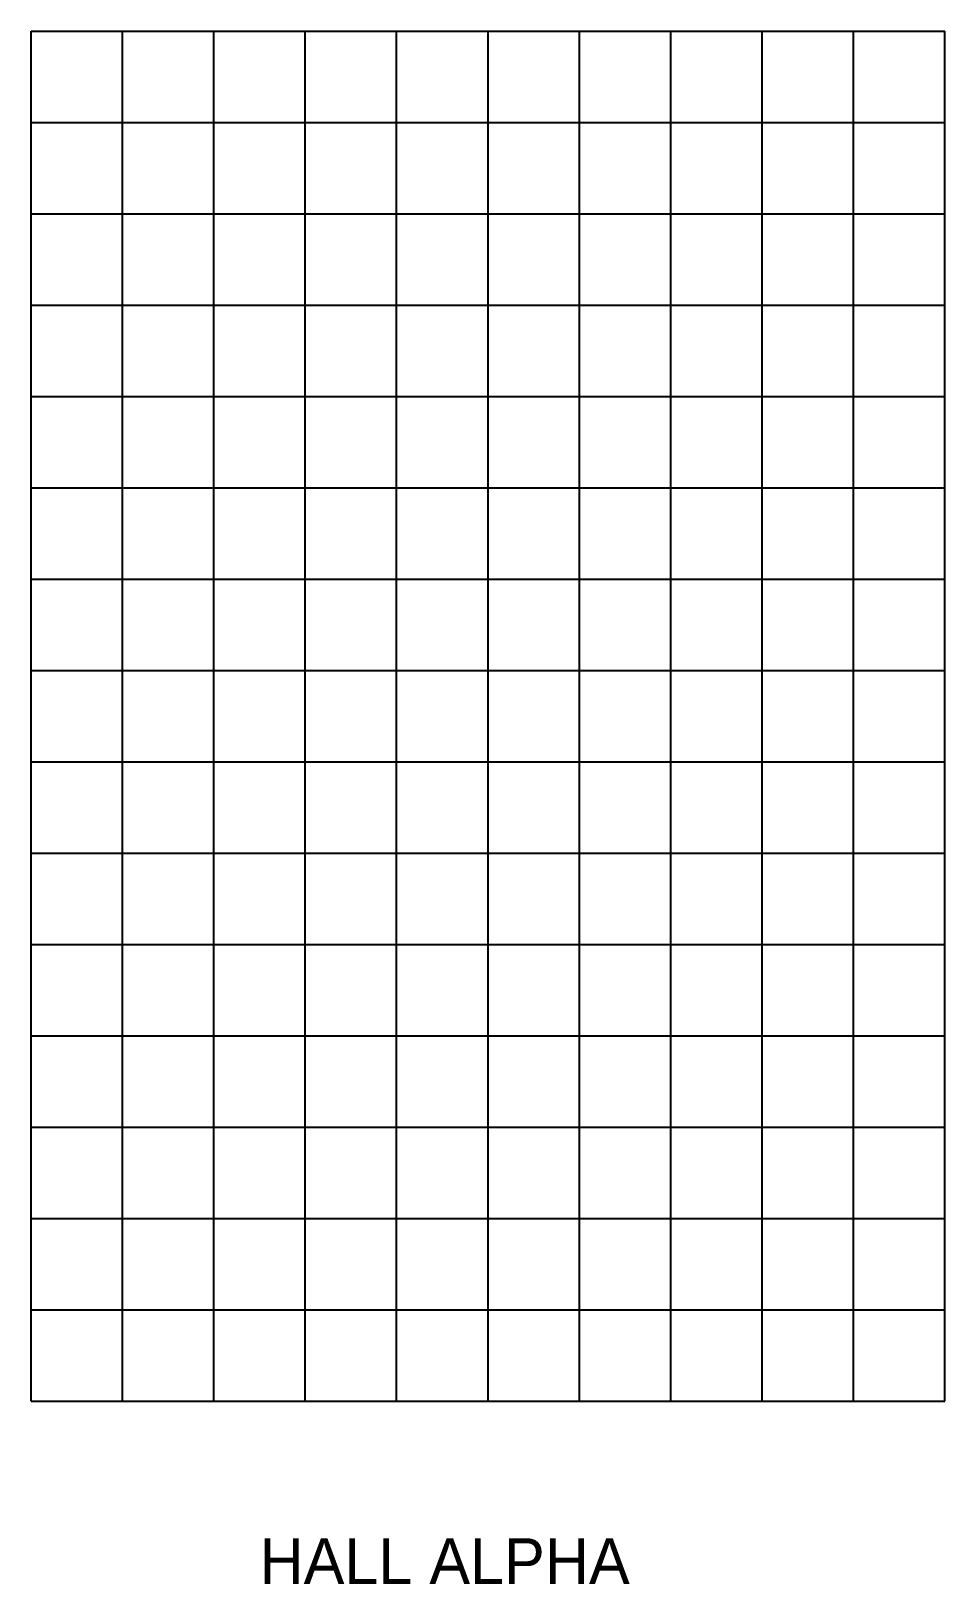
# Model space of a CAD drawing. Header units: millimetres. Extents: x 0 to 20000, y -4000 to 30000.
import ezdxf

# ---------------------------------------------------------------- set-up
doc = ezdxf.new("R2010")
doc.units = ezdxf.units.MM

msp = doc.modelspace()

# ---------------------------------------------------------------- linework, layer by layer
at = {"layer": 'grid'}
for p, q in [((0, 0), (0, 30000)), ((0, 30000), (20000, 30000)), ((2000, 0), (2000, 30000)), ((4000, 0), (4000, 30000)), ((6000, 0), (6000, 30000)), ((8000, 0), (8000, 30000)), ((10000, 0), (10000, 30000)), ((12000, 0), (12000, 30000)), ((14000, 0), (14000, 30000)), ((16000, 0), (16000, 30000)), ((18000, 0), (18000, 30000)), ((20000, 0), (20000, 30000)), ((0, 28000), (20000, 28000)), ((0, 26000), (20000, 26000)), ((0, 24000), (20000, 24000)), ((0, 22000), (20000, 22000)), ((0, 20000), (20000, 20000)), ((0, 18000), (20000, 18000)), ((0, 16000), (20000, 16000)), ((0, 14000), (20000, 14000)), ((0, 12000), (20000, 12000)), ((0, 10000), (20000, 10000)), ((0, 8000), (20000, 8000)), ((0, 6000), (20000, 6000)), ((0, 4000), (20000, 4000)), ((0, 2000), (20000, 2000)), ((0, 0), (20000, 0))]:
    msp.add_line(p, q, dxfattribs=at)

# ---------------------------------------------------------------- texts
at = {"layer": 'labels'}
msp.add_text('HALL ALPHA', height=1000, dxfattribs=at).set_placement((5000, -4000))

doc.saveas('drawing.dxf')
